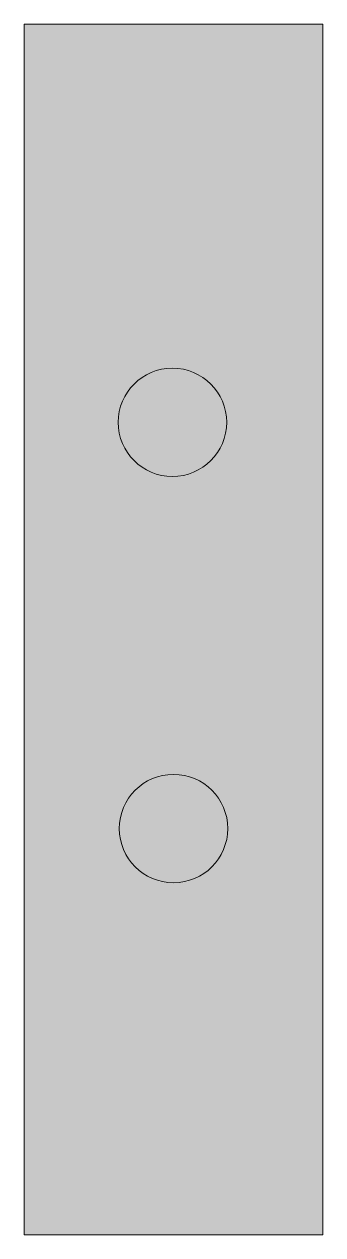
# Model space of a CAD drawing. Header units: millimetres. Extents: x 0 to 0.73, y 0 to 2.98.
import ezdxf

# ---------------------------------------------------------------- set-up
doc = ezdxf.new("R2010")
doc.units = ezdxf.units.MM
doc.header["$LTSCALE"] = 10

msp = doc.modelspace()

# ---------------------------------------------------------------- hatches: boundary and pattern name
at = {"linetype": 'Continuous'}
msp.add_hatch(color=254, dxfattribs=at).paths.add_polyline_path([(0, 0), (0.7333, 0), (0.7333, 2.98), (0, 2.98)], flags=0)

# ---------------------------------------------------------------- linework, layer by layer
at = {"color": 1, "linetype": 'Continuous', "lineweight": 0, "flags": 128}
msp.add_lwpolyline([(0, 0), (0.7333, 0), (0.7333, 2.98), (0, 2.98)], close=True, dxfattribs=at)
at = {"color": 1, "linetype": 'Continuous', "lineweight": 0}
for centre in [(0.364, 2), (0.3667, 1)]:
    msp.add_circle(centre, 0.1333, dxfattribs=at)

doc.saveas('drawing.dxf')
